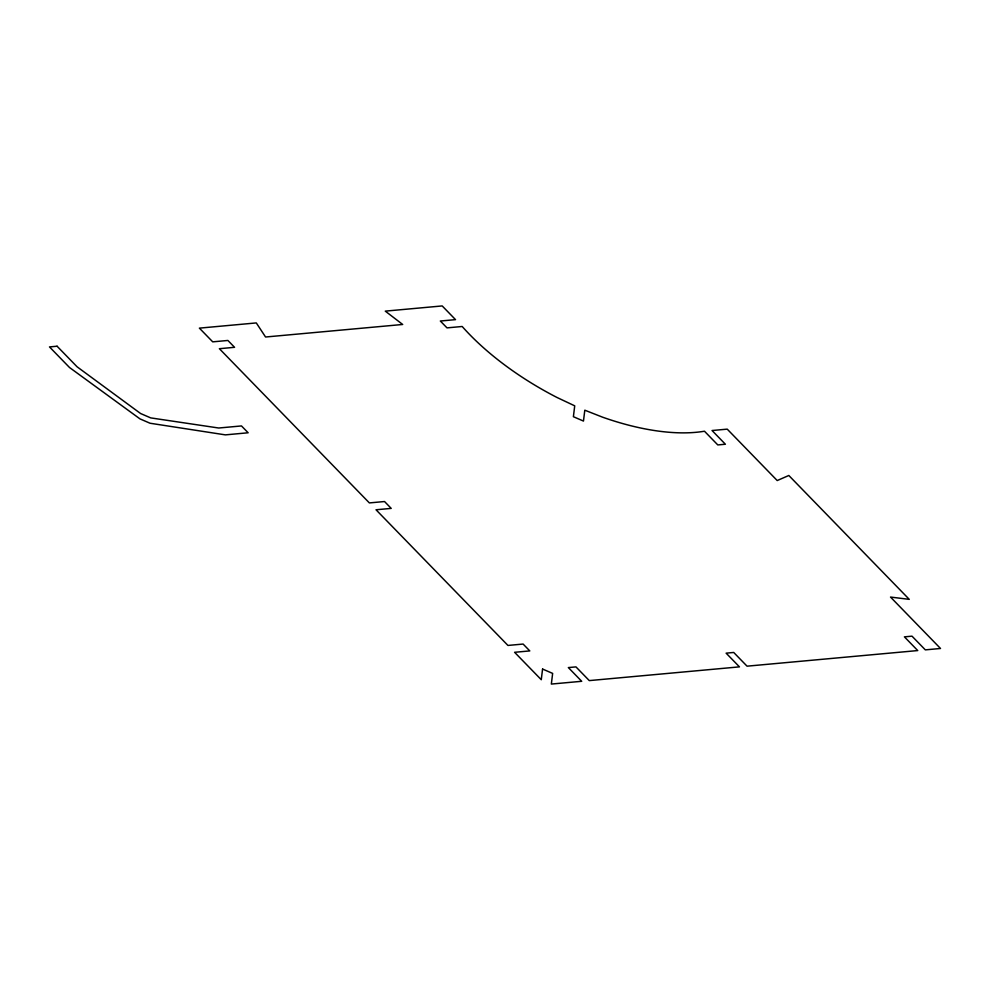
<?xml version="1.0" encoding="UTF-8"?>
<svg xmlns="http://www.w3.org/2000/svg" width="990" height="990" viewBox="0 0 990 990"><rect width="100%" height="100%" fill="white"/><g stroke="black" fill="none" stroke-linecap="round" stroke-linejoin="round"><path stroke-width="1.49" d="M542.57 669.042L541.27 679.709L514.602 652.299L529.786 650.913L523.116 644.057L507.944 645.443L376.027 509.776L391.211 508.39L384.541 501.534L369.369 502.92L219.384 348.703L234.556 347.304L227.898 340.461L212.726 341.847L199.386 328.136L256.299 322.926L265.555 337.008L402.683 324.473L385.283 311.132L442.196 305.935L455.524 319.634L440.34 321.02L447.01 327.876L462.182 326.49A176.529 80.97 28 0 0 557.024 397.485L574.72 405.838L573.396 416.703L583.469 421.072L584.805 410.194L602.663 417.211A176.529 80.97 28 0 0 704.472 431.219L717.799 444.931L725.385 444.238L712.058 430.526L727.229 429.14L777.212 480.546L788.82 475.485L909.265 599.358L890.517 597.069L940.5 648.475L925.328 649.873L912 636.162L904.415 636.855L917.742 650.566L747.054 666.171L733.714 652.46L726.128 653.165L739.456 666.864L589.285 680.6L575.957 666.889L568.359 667.582L581.699 681.293L551.343 684.065L552.643 673.398L542.57 669.042M57.086 346.228L49.5 346.921L69.498 367.488L139.974 418.881L150.047 423.237L225.386 434.87L248.144 432.779L241.473 425.935L218.716 428.014L150.703 417.891L140.617 413.535L77.084 366.795L57.086 346.228"/></g></svg>
